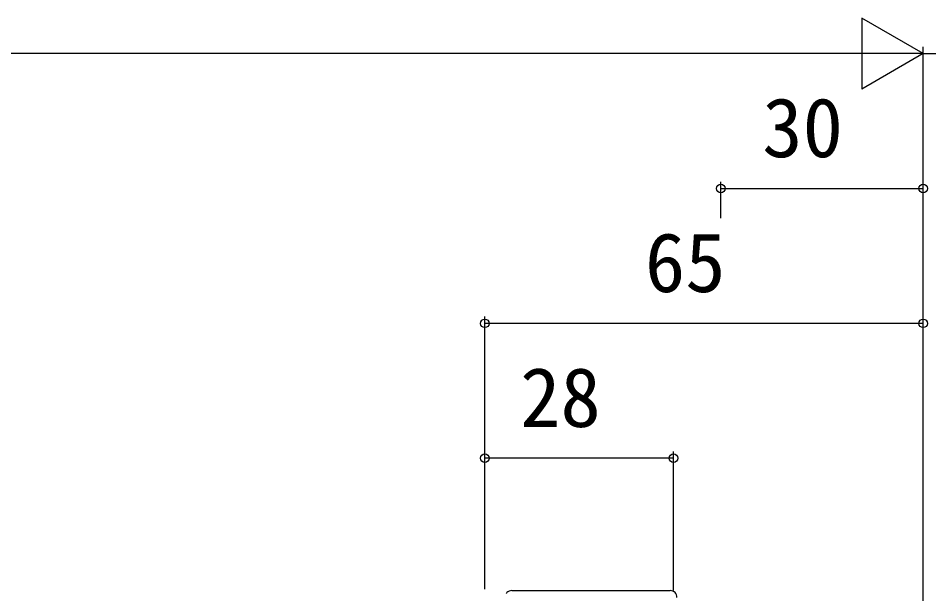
# Model space of a CAD drawing. Units: millimetres, scale not verified. Extents: x -525 to 525, y -783 to 778.
# Drawn here: x -8.1 to 126.8, y -363.3 to -277.9 of the extents above; entities that cross this region are included whole.
import ezdxf
from ezdxf.enums import TextEntityAlignment as Align

# ---------------------------------------------------------------- set-up
doc = ezdxf.new("R2010")
doc.units = ezdxf.units.MM
doc.header["$LTSCALE"] = 4
doc.layers.add('0-5_YKK_13', color=4, linetype='Continuous')
doc.layers.add('0-6_YKK_D', color=6, linetype='Continuous')
doc.styles.add('ＭＳ ゴシック', font='')
doc.styles.get('ＭＳ ゴシック').set_extended_font_data('MS Gothic')

msp = doc.modelspace()

# ---------------------------------------------------------------- linework, layer by layer
at = {"layer": '0-5_YKK_13'}
msp.add_line((65.004, -362.802), (88.506, -362.802), dxfattribs=at)
for points in [[(65.004, -362.802), (64.809, -362.821), (64.621, -362.878), (64.449, -362.97), (64.297, -363.094), (64.238, -363.159), (64.173, -363.245)], [(89.505, -363.8), (89.486, -363.605), (89.429, -363.418), (89.337, -363.245), (89.213, -363.094), (89.061, -362.97), (88.889, -362.878), (88.701, -362.821), (88.506, -362.802)]]:
    msp.add_lwpolyline(points, dxfattribs=at)
at = {"layer": '0-6_YKK_D'}
for p, q in [((126.005, -283.172), (116.912, -277.922)), ((116.912, -277.922), (116.912, -288.422)), ((115.505, -283.172), (-229.495, -283.172)), ((126.005, -283.172), (107.818, -283.172)), ((126.005, -283.172), (116.912, -288.422)), ((126.005, -418.509), (126.005, -282.172)), ((126.005, -418.509), (126.005, -282.172)), ((96.005, -307.563), (96.005, -302.172)), ((126.005, -307.563), (126.005, -302.172)), ((96.005, -303.172), (126.005, -303.172)), ((61.005, -359.802), (61.005, -322.172)), ((126.005, -418.509), (126.005, -322.172)), ((126.005, -323.172), (61.005, -323.172)), ((61.005, -362.602), (61.005, -342.172)), ((89.005, -362.802), (89.005, -342.172)), ((89.005, -343.172), (61.005, -343.172))]:
    msp.add_line(p, q, dxfattribs=at)
msp.add_lwpolyline([(126.005, -283.172), (130.605, -283.172), (147.273, -283.172)], dxfattribs=at)
for centre in [(96.005, -303.172), (126.005, -303.172), (61.005, -323.172), (126.005, -323.172), (61.005, -343.172), (89.005, -343.172)]:
    msp.add_circle(centre, 0.637, dxfattribs=at)

# ---------------------------------------------------------------- texts
at = {"layer": '0-6_YKK_D', "style": 'ＭＳ ゴシック'}
for s, p in [('30', (102.141, -301.172)), ('65', (84.744, -321.172)), ('28', (66.244, -341.172))]:
    msp.add_text(s, height=8.798, dxfattribs=at).set_placement(p, align=Align.BOTTOM_LEFT)

doc.saveas('drawing.dxf')
